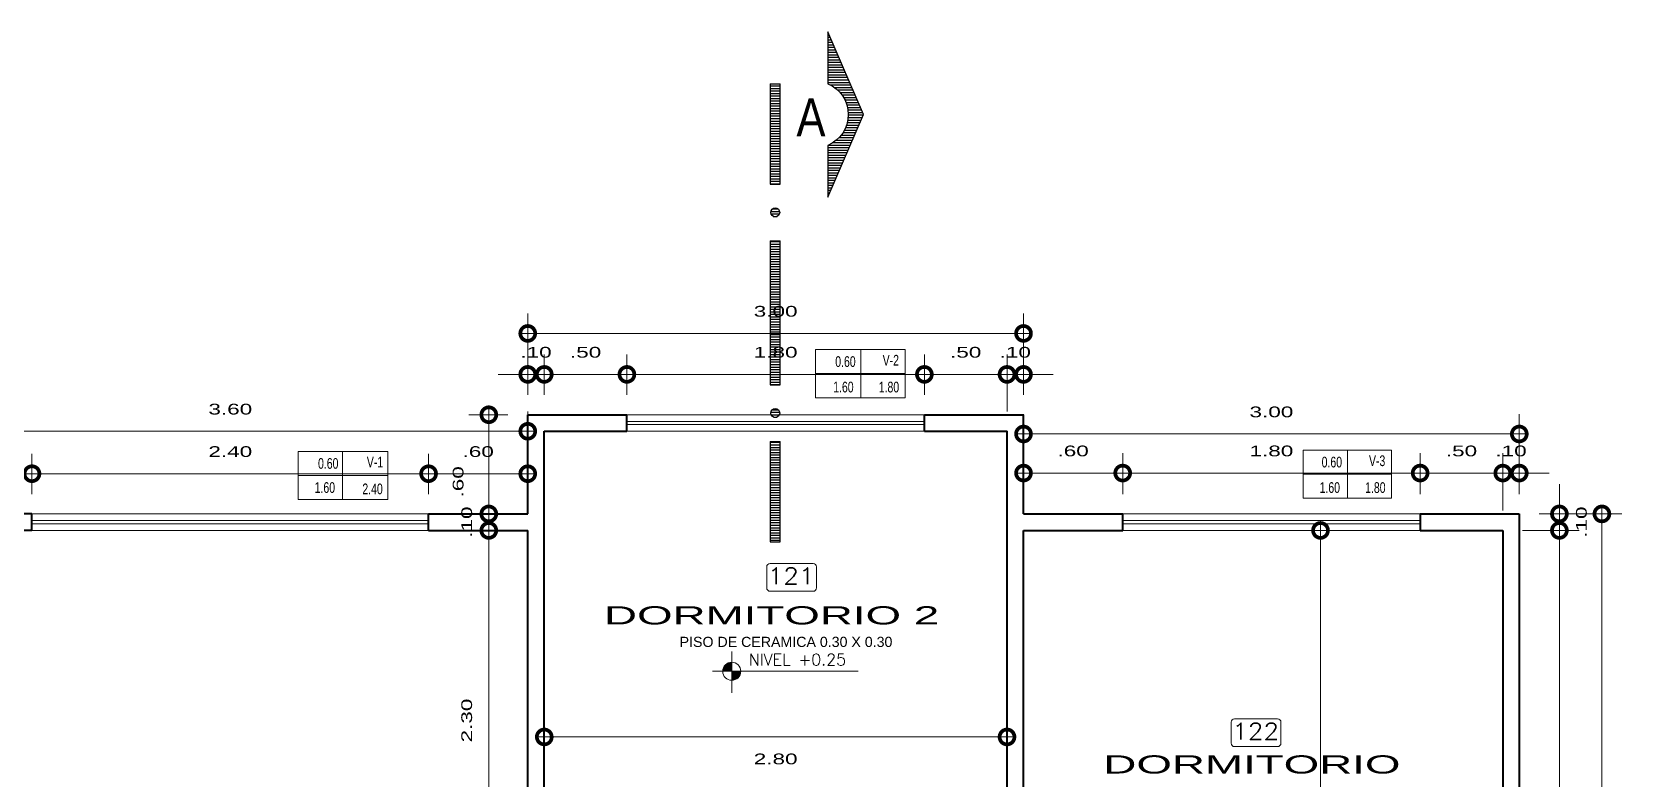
# Model space of a CAD drawing. Header units: inches. Extents: x 155.3 to 248.5, y 20.6 to 88.6.
# Drawn here: x 229.99 to 239.67, y 78.16 to 82.68 of the extents above; entities that cross this region are included whole.
import ezdxf
from ezdxf.enums import TextEntityAlignment as Align

# ---------------------------------------------------------------- set-up
doc = ezdxf.new("R2010")
doc.units = ezdxf.units.IN
doc.header["$MEASUREMENT"] = 0
doc.linetypes.add('CONTINUA', pattern=[0])
for name, color, linetype in [('COTAS', 252, 'Continuous'), ('MURO', 7, 'Continuous'), ('MURO BAJO', 144, 'Continuous'), ('TEXTOS PLANTA', 7, 'Continuous'), ('VENTANAS', 40, 'Continuous')]:
    doc.layers.add(name, color=color, linetype=linetype)
doc.styles.add('ARIAL', font='ARIALN.TTF')
doc.styles.add('Celso', font='swissel.ttf', dxfattribs={"width": 1.5})
doc.styles.add('ROMANS', font='romans', dxfattribs={"width": 1.1, "height": 1})
doc.styles.get("Standard").update_dxf_attribs({"font": 'arial.ttf'})
doc.dimstyles.new('PLANTA 1-50', dxfattribs={"dimtxt": 0.065, "dimasz": 0.18, "dimexe": 0.12, "dimexo": 0.12, "dimgap": 0.1, "dimtad": 2, "dimzin": 4, "dimdsep": 46, "dimtxsty": 'Celso', "dimblk": 'DOTSMALL', "dimcen": 0.065, "dimdle": 0.05, "dimclrd": 14, "dimclre": 251, "dimclrt": 256, "dimaunit": 1, "dimadec": 4, "dimazin": 1, "dimtfac": 1, "dimtix": 1, "dimtmove": 0, "dimatfit": 3, "dimldrblk": 'DOTSMALL', "dimfxl": 1, "dimlwd": 9, "dimlwe": 9, "dimarcsym": 0})

# ---------------------------------------------------------------- blocks, each defined once
blk = doc.blocks.new('_DotSmall')
at = {"color": 0, "linetype": 'ByBlock', "lineweight": 0, "const_width": 0.5}
blk.add_lwpolyline([(-0.0625, 0, 1), (0.0625, 0, 1)], format="xyb", close=True, dxfattribs=at)
blk = doc.blocks.new('*D625')
at = {"layer": 'COTAS', "color": 251, "linetype": 'CONTINUA', "lineweight": 9, "transparency": 16777216}
blk.add_line((229.4927, 79.8889), (229.4927, 80.1321), dxfattribs=at)
at = {"layer": 'COTAS', "color": 251, "linetype": 'Continuous', "lineweight": 9, "transparency": 16777216}
blk.add_line((229.9927, 79.8889), (229.9927, 80.1321), dxfattribs=at)
at = {"layer": 'COTAS', "color": 14, "linetype": 'CONTINUA', "lineweight": 9, "transparency": 16777216}
blk.add_line((229.4427, 80.0121), (230.0427, 80.0121), dxfattribs=at)
at = {"layer": 'Defpoints', "color": 0, "lineweight": 0, "transparency": 16777216}
for p in [(229.9927, 80.0121), (229.4927, 79.7689), (229.9927, 79.7689)]:
    blk.add_point(p, dxfattribs=at)
at = {"layer": 'COTAS', "color": 14, "lineweight": 9, "transparency": 16777216, "xscale": 0.18, "yscale": 0.18, "zscale": 0.18, "rotation": 180}
blk.add_blockref('_DotSmall', (229.4927, 80.0121), dxfattribs=at)
at = {"layer": 'COTAS', "color": 14, "lineweight": 9, "transparency": 16777216, "xscale": 0.18, "yscale": 0.18, "zscale": 0.18}
blk.add_blockref('_DotSmall', (229.9927, 80.0121), dxfattribs=at)
at = {"layer": 'COTAS', "lineweight": 0, "transparency": 16777216, "insert": (229.7427, 80.1455), "char_height": 0.065, "attachment_point": 5, "style": 'Celso'}
blk.add_mtext('.50', dxfattribs=at)
blk = doc.blocks.new('*D626')
at = {"layer": 'COTAS', "color": 251, "linetype": 'CONTINUA', "lineweight": 9, "transparency": 16777216}
blk.add_line((229.9927, 79.8889), (229.9927, 80.1321), dxfattribs=at)
at = {"layer": 'COTAS', "color": 251, "linetype": 'Continuous', "lineweight": 9, "transparency": 16777216}
blk.add_line((232.3927, 79.8889), (232.3927, 80.1321), dxfattribs=at)
at = {"layer": 'COTAS', "color": 14, "linetype": 'CONTINUA', "lineweight": 9, "transparency": 16777216}
blk.add_line((229.9427, 80.0121), (232.4427, 80.0121), dxfattribs=at)
at = {"layer": 'Defpoints', "color": 0, "lineweight": 0, "transparency": 16777216}
for p in [(232.3927, 80.0121), (229.9927, 79.7689), (232.3927, 79.7689)]:
    blk.add_point(p, dxfattribs=at)
at = {"layer": 'COTAS', "color": 14, "lineweight": 9, "transparency": 16777216, "xscale": 0.18, "yscale": 0.18, "zscale": 0.18, "rotation": 180}
blk.add_blockref('_DotSmall', (229.9927, 80.0121), dxfattribs=at)
at = {"layer": 'COTAS', "color": 14, "lineweight": 9, "transparency": 16777216, "xscale": 0.18, "yscale": 0.18, "zscale": 0.18}
blk.add_blockref('_DotSmall', (232.3927, 80.0121), dxfattribs=at)
at = {"layer": 'COTAS', "lineweight": 0, "transparency": 16777216, "insert": (231.1927, 80.1455), "char_height": 0.065, "attachment_point": 5, "style": 'Celso'}
blk.add_mtext('2.40', dxfattribs=at)
blk = doc.blocks.new('*D627')
at = {"layer": 'COTAS', "color": 251, "linetype": 'CONTINUA', "lineweight": 9, "transparency": 16777216}
blk.add_line((232.3927, 79.8889), (232.3927, 80.1321), dxfattribs=at)
at = {"layer": 'COTAS', "color": 251, "linetype": 'Continuous', "lineweight": 9, "transparency": 16777216}
blk.add_line((232.9927, 79.8889), (232.9927, 80.1321), dxfattribs=at)
at = {"layer": 'COTAS', "color": 14, "linetype": 'CONTINUA', "lineweight": 9, "transparency": 16777216}
blk.add_line((232.3427, 80.0121), (233.0427, 80.0121), dxfattribs=at)
at = {"layer": 'Defpoints', "color": 0, "lineweight": 0, "transparency": 16777216}
for p in [(232.9927, 80.0121), (232.3927, 79.7689), (232.9927, 79.7689)]:
    blk.add_point(p, dxfattribs=at)
at = {"layer": 'COTAS', "color": 14, "lineweight": 9, "transparency": 16777216, "xscale": 0.18, "yscale": 0.18, "zscale": 0.18, "rotation": 180}
blk.add_blockref('_DotSmall', (232.3927, 80.0121), dxfattribs=at)
at = {"layer": 'COTAS', "color": 14, "lineweight": 9, "transparency": 16777216, "xscale": 0.18, "yscale": 0.18, "zscale": 0.18}
blk.add_blockref('_DotSmall', (232.9927, 80.0121), dxfattribs=at)
at = {"layer": 'COTAS', "lineweight": 0, "transparency": 16777216, "insert": (232.6927, 80.1455), "char_height": 0.065, "attachment_point": 5, "style": 'Celso'}
blk.add_mtext('.60', dxfattribs=at)
blk = doc.blocks.new('*D628')
at = {"layer": 'COTAS', "color": 251, "linetype": 'CONTINUA', "lineweight": 9, "transparency": 16777216}
blk.add_line((232.9927, 80.4889), (232.9927, 80.733), dxfattribs=at)
at = {"layer": 'COTAS', "color": 251, "linetype": 'Continuous', "lineweight": 9, "transparency": 16777216}
blk.add_line((233.0927, 80.4889), (233.0927, 80.733), dxfattribs=at)
at = {"layer": 'COTAS', "color": 14, "linetype": 'CONTINUA', "lineweight": 9, "transparency": 16777216}
for p, q in [((232.9927, 80.613), (232.8127, 80.613)), ((232.9927, 80.613), (233.0927, 80.613)), ((233.0927, 80.613), (233.2727, 80.613))]:
    blk.add_line(p, q, dxfattribs=at)
at = {"layer": 'Defpoints', "color": 0, "lineweight": 0, "transparency": 16777216}
for p in [(233.0927, 80.613), (232.9927, 80.3689), (233.0927, 80.3689)]:
    blk.add_point(p, dxfattribs=at)
at = {"layer": 'COTAS', "color": 14, "lineweight": 9, "transparency": 16777216, "xscale": 0.18, "yscale": 0.18, "zscale": 0.18}
blk.add_blockref('_DotSmall', (232.9927, 80.613), dxfattribs=at)
at = {"layer": 'COTAS', "color": 14, "lineweight": 9, "transparency": 16777216, "xscale": 0.18, "yscale": 0.18, "zscale": 0.18, "rotation": 180}
blk.add_blockref('_DotSmall', (233.0927, 80.613), dxfattribs=at)
at = {"layer": 'COTAS', "lineweight": 0, "transparency": 16777216, "insert": (233.0427, 80.7464), "char_height": 0.065, "attachment_point": 5, "style": 'Celso'}
blk.add_mtext('.10', dxfattribs=at)
blk = doc.blocks.new('*D629')
at = {"layer": 'COTAS', "color": 251, "linetype": 'CONTINUA', "lineweight": 9, "transparency": 16777216}
blk.add_line((233.0927, 80.4889), (233.0927, 80.733), dxfattribs=at)
at = {"layer": 'COTAS', "color": 251, "linetype": 'Continuous', "lineweight": 9, "transparency": 16777216}
blk.add_line((233.5927, 80.4889), (233.5927, 80.733), dxfattribs=at)
at = {"layer": 'COTAS', "color": 14, "linetype": 'CONTINUA', "lineweight": 9, "transparency": 16777216}
blk.add_line((233.0427, 80.613), (233.6427, 80.613), dxfattribs=at)
at = {"layer": 'Defpoints', "color": 0, "lineweight": 0, "transparency": 16777216}
for p in [(233.5927, 80.613), (233.0927, 80.3689), (233.5927, 80.3689)]:
    blk.add_point(p, dxfattribs=at)
at = {"layer": 'COTAS', "color": 14, "lineweight": 9, "transparency": 16777216, "xscale": 0.18, "yscale": 0.18, "zscale": 0.18, "rotation": 180}
blk.add_blockref('_DotSmall', (233.0927, 80.613), dxfattribs=at)
at = {"layer": 'COTAS', "color": 14, "lineweight": 9, "transparency": 16777216, "xscale": 0.18, "yscale": 0.18, "zscale": 0.18}
blk.add_blockref('_DotSmall', (233.5927, 80.613), dxfattribs=at)
at = {"layer": 'COTAS', "lineweight": 0, "transparency": 16777216, "insert": (233.3427, 80.7464), "char_height": 0.065, "attachment_point": 5, "style": 'Celso'}
blk.add_mtext('.50', dxfattribs=at)
blk = doc.blocks.new('*D630')
at = {"layer": 'COTAS', "color": 251, "linetype": 'CONTINUA', "lineweight": 9, "transparency": 16777216}
blk.add_line((233.5927, 80.4889), (233.5927, 80.733), dxfattribs=at)
at = {"layer": 'COTAS', "color": 251, "linetype": 'Continuous', "lineweight": 9, "transparency": 16777216}
blk.add_line((235.3927, 80.4889), (235.3927, 80.733), dxfattribs=at)
at = {"layer": 'COTAS', "color": 14, "linetype": 'CONTINUA', "lineweight": 9, "transparency": 16777216}
blk.add_line((233.5427, 80.613), (235.4427, 80.613), dxfattribs=at)
at = {"layer": 'Defpoints', "color": 0, "lineweight": 0, "transparency": 16777216}
for p in [(235.3927, 80.613), (233.5927, 80.3689), (235.3927, 80.3689)]:
    blk.add_point(p, dxfattribs=at)
at = {"layer": 'COTAS', "color": 14, "lineweight": 9, "transparency": 16777216, "xscale": 0.18, "yscale": 0.18, "zscale": 0.18, "rotation": 180}
blk.add_blockref('_DotSmall', (233.5927, 80.613), dxfattribs=at)
at = {"layer": 'COTAS', "color": 14, "lineweight": 9, "transparency": 16777216, "xscale": 0.18, "yscale": 0.18, "zscale": 0.18}
blk.add_blockref('_DotSmall', (235.3927, 80.613), dxfattribs=at)
at = {"layer": 'COTAS', "lineweight": 0, "transparency": 16777216, "insert": (234.4927, 80.7464), "char_height": 0.065, "attachment_point": 5, "style": 'Celso'}
blk.add_mtext('1.80', dxfattribs=at)
blk = doc.blocks.new('*D631')
at = {"layer": 'COTAS', "color": 251, "linetype": 'CONTINUA', "lineweight": 9, "transparency": 16777216}
blk.add_line((235.3927, 80.4889), (235.3927, 80.733), dxfattribs=at)
at = {"layer": 'COTAS', "color": 251, "linetype": 'Continuous', "lineweight": 9, "transparency": 16777216}
blk.add_line((235.8927, 80.3889), (235.8927, 80.733), dxfattribs=at)
at = {"layer": 'COTAS', "color": 14, "linetype": 'CONTINUA', "lineweight": 9, "transparency": 16777216}
blk.add_line((235.3427, 80.613), (235.9427, 80.613), dxfattribs=at)
at = {"layer": 'Defpoints', "color": 0, "lineweight": 0, "transparency": 16777216}
for p in [(235.8927, 80.613), (235.3927, 80.3689), (235.8927, 80.2689)]:
    blk.add_point(p, dxfattribs=at)
at = {"layer": 'COTAS', "color": 14, "lineweight": 9, "transparency": 16777216, "xscale": 0.18, "yscale": 0.18, "zscale": 0.18, "rotation": 180}
blk.add_blockref('_DotSmall', (235.3927, 80.613), dxfattribs=at)
at = {"layer": 'COTAS', "color": 14, "lineweight": 9, "transparency": 16777216, "xscale": 0.18, "yscale": 0.18, "zscale": 0.18}
blk.add_blockref('_DotSmall', (235.8927, 80.613), dxfattribs=at)
at = {"layer": 'COTAS', "lineweight": 0, "transparency": 16777216, "insert": (235.6427, 80.7464), "char_height": 0.065, "attachment_point": 5, "style": 'Celso'}
blk.add_mtext('.50', dxfattribs=at)
blk = doc.blocks.new('*D632')
at = {"layer": 'COTAS', "color": 251, "linetype": 'CONTINUA', "lineweight": 9, "transparency": 16777216}
blk.add_line((235.8927, 80.3889), (235.8927, 80.733), dxfattribs=at)
at = {"layer": 'COTAS', "color": 251, "linetype": 'Continuous', "lineweight": 9, "transparency": 16777216}
blk.add_line((235.9927, 80.4889), (235.9927, 80.733), dxfattribs=at)
at = {"layer": 'COTAS', "color": 14, "linetype": 'CONTINUA', "lineweight": 9, "transparency": 16777216}
for p, q in [((235.8927, 80.613), (235.7127, 80.613)), ((235.8927, 80.613), (235.9927, 80.613)), ((235.9927, 80.613), (236.1727, 80.613))]:
    blk.add_line(p, q, dxfattribs=at)
at = {"layer": 'Defpoints', "color": 0, "lineweight": 0, "transparency": 16777216}
for p in [(235.9927, 80.613), (235.9927, 80.3689), (235.8927, 80.2689)]:
    blk.add_point(p, dxfattribs=at)
at = {"layer": 'COTAS', "color": 14, "lineweight": 9, "transparency": 16777216, "xscale": 0.18, "yscale": 0.18, "zscale": 0.18}
blk.add_blockref('_DotSmall', (235.8927, 80.613), dxfattribs=at)
at = {"layer": 'COTAS', "color": 14, "lineweight": 9, "transparency": 16777216, "xscale": 0.18, "yscale": 0.18, "zscale": 0.18, "rotation": 180}
blk.add_blockref('_DotSmall', (235.9927, 80.613), dxfattribs=at)
at = {"layer": 'COTAS', "lineweight": 0, "transparency": 16777216, "insert": (235.9427, 80.7464), "char_height": 0.065, "attachment_point": 5, "style": 'Celso'}
blk.add_mtext('.10', dxfattribs=at)
blk = doc.blocks.new('*D633')
at = {"layer": 'COTAS', "color": 251, "linetype": 'CONTINUA', "lineweight": 9, "transparency": 16777216}
blk.add_line((235.9927, 79.8889), (235.9927, 80.136), dxfattribs=at)
at = {"layer": 'COTAS', "color": 251, "linetype": 'Continuous', "lineweight": 9, "transparency": 16777216}
blk.add_line((236.5927, 79.8889), (236.5927, 80.136), dxfattribs=at)
at = {"layer": 'COTAS', "color": 14, "linetype": 'CONTINUA', "lineweight": 9, "transparency": 16777216}
blk.add_line((235.9427, 80.016), (236.6427, 80.016), dxfattribs=at)
at = {"layer": 'Defpoints', "color": 0, "lineweight": 0, "transparency": 16777216}
for p in [(236.5927, 80.016), (235.9927, 79.7689), (236.5927, 79.7689)]:
    blk.add_point(p, dxfattribs=at)
at = {"layer": 'COTAS', "color": 14, "lineweight": 9, "transparency": 16777216, "xscale": 0.18, "yscale": 0.18, "zscale": 0.18, "rotation": 180}
blk.add_blockref('_DotSmall', (235.9927, 80.016), dxfattribs=at)
at = {"layer": 'COTAS', "color": 14, "lineweight": 9, "transparency": 16777216, "xscale": 0.18, "yscale": 0.18, "zscale": 0.18}
blk.add_blockref('_DotSmall', (236.5927, 80.016), dxfattribs=at)
at = {"layer": 'COTAS', "lineweight": 0, "transparency": 16777216, "insert": (236.2927, 80.1494), "char_height": 0.065, "attachment_point": 5, "style": 'Celso'}
blk.add_mtext('.60', dxfattribs=at)
blk = doc.blocks.new('*D634')
at = {"layer": 'COTAS', "color": 251, "linetype": 'CONTINUA', "lineweight": 9, "transparency": 16777216}
blk.add_line((236.5927, 79.8889), (236.5927, 80.136), dxfattribs=at)
at = {"layer": 'COTAS', "color": 251, "linetype": 'Continuous', "lineweight": 9, "transparency": 16777216}
blk.add_line((238.3927, 79.8889), (238.3927, 80.136), dxfattribs=at)
at = {"layer": 'COTAS', "color": 14, "linetype": 'CONTINUA', "lineweight": 9, "transparency": 16777216}
blk.add_line((236.5427, 80.016), (238.4427, 80.016), dxfattribs=at)
at = {"layer": 'Defpoints', "color": 0, "lineweight": 0, "transparency": 16777216}
for p in [(238.3927, 80.016), (236.5927, 79.7689), (238.3927, 79.7689)]:
    blk.add_point(p, dxfattribs=at)
at = {"layer": 'COTAS', "color": 14, "lineweight": 9, "transparency": 16777216, "xscale": 0.18, "yscale": 0.18, "zscale": 0.18, "rotation": 180}
blk.add_blockref('_DotSmall', (236.5927, 80.016), dxfattribs=at)
at = {"layer": 'COTAS', "color": 14, "lineweight": 9, "transparency": 16777216, "xscale": 0.18, "yscale": 0.18, "zscale": 0.18}
blk.add_blockref('_DotSmall', (238.3927, 80.016), dxfattribs=at)
at = {"layer": 'COTAS', "lineweight": 0, "transparency": 16777216, "insert": (237.4927, 80.1494), "char_height": 0.065, "attachment_point": 5, "style": 'Celso'}
blk.add_mtext('1.80', dxfattribs=at)
blk = doc.blocks.new('*D635')
at = {"layer": 'COTAS', "color": 251, "linetype": 'CONTINUA', "lineweight": 9, "transparency": 16777216}
blk.add_line((238.3927, 79.8889), (238.3927, 80.136), dxfattribs=at)
at = {"layer": 'COTAS', "color": 251, "linetype": 'Continuous', "lineweight": 9, "transparency": 16777216}
blk.add_line((238.8927, 79.7889), (238.8927, 80.136), dxfattribs=at)
at = {"layer": 'COTAS', "color": 14, "linetype": 'CONTINUA', "lineweight": 9, "transparency": 16777216}
blk.add_line((238.3427, 80.016), (238.9427, 80.016), dxfattribs=at)
at = {"layer": 'Defpoints', "color": 0, "lineweight": 0, "transparency": 16777216}
for p in [(238.8927, 80.016), (238.3927, 79.7689), (238.8927, 79.6689)]:
    blk.add_point(p, dxfattribs=at)
at = {"layer": 'COTAS', "color": 14, "lineweight": 9, "transparency": 16777216, "xscale": 0.18, "yscale": 0.18, "zscale": 0.18, "rotation": 180}
blk.add_blockref('_DotSmall', (238.3927, 80.016), dxfattribs=at)
at = {"layer": 'COTAS', "color": 14, "lineweight": 9, "transparency": 16777216, "xscale": 0.18, "yscale": 0.18, "zscale": 0.18}
blk.add_blockref('_DotSmall', (238.8927, 80.016), dxfattribs=at)
at = {"layer": 'COTAS', "lineweight": 0, "transparency": 16777216, "insert": (238.6427, 80.1494), "char_height": 0.065, "attachment_point": 5, "style": 'Celso'}
blk.add_mtext('.50', dxfattribs=at)
blk = doc.blocks.new('*D636')
at = {"layer": 'COTAS', "color": 251, "linetype": 'CONTINUA', "lineweight": 9, "transparency": 16777216}
blk.add_line((238.8927, 79.7889), (238.8927, 80.136), dxfattribs=at)
at = {"layer": 'COTAS', "color": 251, "linetype": 'Continuous', "lineweight": 9, "transparency": 16777216}
blk.add_line((238.9927, 79.8889), (238.9927, 80.136), dxfattribs=at)
at = {"layer": 'COTAS', "color": 14, "linetype": 'CONTINUA', "lineweight": 9, "transparency": 16777216}
for p, q in [((238.8927, 80.016), (238.7127, 80.016)), ((238.8927, 80.016), (238.9927, 80.016)), ((238.9927, 80.016), (239.1727, 80.016))]:
    blk.add_line(p, q, dxfattribs=at)
at = {"layer": 'Defpoints', "color": 0, "lineweight": 0, "transparency": 16777216}
for p in [(238.9927, 80.016), (238.9927, 79.7689), (238.8927, 79.6689)]:
    blk.add_point(p, dxfattribs=at)
at = {"layer": 'COTAS', "color": 14, "lineweight": 9, "transparency": 16777216, "xscale": 0.18, "yscale": 0.18, "zscale": 0.18}
blk.add_blockref('_DotSmall', (238.8927, 80.016), dxfattribs=at)
at = {"layer": 'COTAS', "color": 14, "lineweight": 9, "transparency": 16777216, "xscale": 0.18, "yscale": 0.18, "zscale": 0.18, "rotation": 180}
blk.add_blockref('_DotSmall', (238.9927, 80.016), dxfattribs=at)
at = {"layer": 'COTAS', "lineweight": 0, "transparency": 16777216, "insert": (238.9427, 80.1494), "char_height": 0.065, "attachment_point": 5, "style": 'Celso'}
blk.add_mtext('.10', dxfattribs=at)
blk = doc.blocks.new('*D379')
at = {"layer": 'COTAS', "color": 251, "linetype": 'Continuous', "lineweight": 9, "transparency": 16777216}
blk.add_line((235.9927, 79.8889), (235.9927, 80.3724), dxfattribs=at)
at = {"layer": 'COTAS', "color": 251, "linetype": 'CONTINUA', "lineweight": 9, "transparency": 16777216}
blk.add_line((238.9927, 79.8889), (238.9927, 80.3724), dxfattribs=at)
at = {"layer": 'COTAS', "color": 14, "linetype": 'CONTINUA', "lineweight": 9, "transparency": 16777216}
blk.add_line((239.0427, 80.2524), (235.9427, 80.2524), dxfattribs=at)
at = {"layer": 'Defpoints', "color": 0, "lineweight": 0, "transparency": 16777216}
for p in [(235.9927, 80.2524), (235.9927, 79.7689), (238.9927, 79.7689)]:
    blk.add_point(p, dxfattribs=at)
at = {"layer": 'COTAS', "color": 14, "lineweight": 9, "transparency": 16777216, "xscale": 0.18, "yscale": 0.18, "zscale": 0.18, "rotation": 180}
blk.add_blockref('_DotSmall', (235.9927, 80.2524), dxfattribs=at)
at = {"layer": 'COTAS', "color": 14, "lineweight": 9, "transparency": 16777216, "xscale": 0.18, "yscale": 0.18, "zscale": 0.18}
blk.add_blockref('_DotSmall', (238.9927, 80.2524), dxfattribs=at)
at = {"layer": 'COTAS', "lineweight": 0, "transparency": 16777216, "insert": (237.4927, 80.3857), "char_height": 0.065, "attachment_point": 5, "style": 'Celso'}
blk.add_mtext('3.00', dxfattribs=at)
blk = doc.blocks.new('*D380')
at = {"layer": 'COTAS', "color": 251, "linetype": 'Continuous', "lineweight": 9, "transparency": 16777216}
blk.add_line((232.9927, 80.4889), (232.9927, 80.9809), dxfattribs=at)
at = {"layer": 'COTAS', "color": 251, "linetype": 'CONTINUA', "lineweight": 9, "transparency": 16777216}
blk.add_line((235.9927, 80.4889), (235.9927, 80.9809), dxfattribs=at)
at = {"layer": 'COTAS', "color": 14, "linetype": 'CONTINUA', "lineweight": 9, "transparency": 16777216}
blk.add_line((236.0427, 80.8609), (232.9427, 80.8609), dxfattribs=at)
at = {"layer": 'Defpoints', "color": 0, "lineweight": 0, "transparency": 16777216}
for p in [(232.9927, 80.8609), (232.9927, 80.3689), (235.9927, 80.3689)]:
    blk.add_point(p, dxfattribs=at)
at = {"layer": 'COTAS', "color": 14, "lineweight": 9, "transparency": 16777216, "xscale": 0.18, "yscale": 0.18, "zscale": 0.18, "rotation": 180}
blk.add_blockref('_DotSmall', (232.9927, 80.8609), dxfattribs=at)
at = {"layer": 'COTAS', "color": 14, "lineweight": 9, "transparency": 16777216, "xscale": 0.18, "yscale": 0.18, "zscale": 0.18}
blk.add_blockref('_DotSmall', (235.9927, 80.8609), dxfattribs=at)
at = {"layer": 'COTAS', "lineweight": 0, "transparency": 16777216, "insert": (234.4927, 80.9943), "char_height": 0.065, "attachment_point": 5, "style": 'Celso'}
blk.add_mtext('3.00', dxfattribs=at)
blk = doc.blocks.new('*D637')
at = {"layer": 'COTAS', "color": 251, "linetype": 'Continuous', "lineweight": 9, "transparency": 16777216}
blk.add_line((229.3927, 79.8889), (229.3927, 80.3889), dxfattribs=at)
at = {"layer": 'COTAS', "color": 251, "linetype": 'CONTINUA', "lineweight": 9, "transparency": 16777216}
blk.add_line((232.9927, 79.8889), (232.9927, 80.3889), dxfattribs=at)
at = {"layer": 'COTAS', "color": 14, "linetype": 'CONTINUA', "lineweight": 9, "transparency": 16777216}
blk.add_line((233.0427, 80.2689), (229.3427, 80.2689), dxfattribs=at)
at = {"layer": 'Defpoints', "color": 0, "lineweight": 0, "transparency": 16777216}
for p in [(229.3927, 80.2689), (229.3927, 79.7689), (232.9927, 79.7689)]:
    blk.add_point(p, dxfattribs=at)
at = {"layer": 'COTAS', "color": 14, "lineweight": 9, "transparency": 16777216, "xscale": 0.18, "yscale": 0.18, "zscale": 0.18, "rotation": 180}
blk.add_blockref('_DotSmall', (229.3927, 80.2689), dxfattribs=at)
at = {"layer": 'COTAS', "color": 14, "lineweight": 9, "transparency": 16777216, "xscale": 0.18, "yscale": 0.18, "zscale": 0.18}
blk.add_blockref('_DotSmall', (232.9927, 80.2689), dxfattribs=at)
at = {"layer": 'COTAS', "lineweight": 0, "transparency": 16777216, "insert": (231.1927, 80.4023), "char_height": 0.065, "attachment_point": 5, "style": 'Celso'}
blk.add_mtext('3.60', dxfattribs=at)
blk = doc.blocks.new('*D436')
at = {"layer": 'COTAS', "color": 251, "linetype": 'Continuous', "lineweight": 9, "transparency": 16777216}
blk.add_line((232.8727, 79.6689), (232.637, 79.6689), dxfattribs=at)
at = {"layer": 'COTAS', "color": 14, "linetype": 'CONTINUA', "lineweight": 9, "transparency": 16777216}
blk.add_line((232.757, 77.3189), (232.757, 79.7189), dxfattribs=at)
at = {"layer": 'COTAS', "color": 251, "linetype": 'CONTINUA', "lineweight": 9, "transparency": 16777216}
blk.add_line((232.9727, 77.3689), (232.637, 77.3689), dxfattribs=at)
at = {"layer": 'Defpoints', "color": 0, "lineweight": 0, "transparency": 16777216}
for p in [(232.757, 79.6689), (232.9927, 79.6689), (233.0927, 77.3689)]:
    blk.add_point(p, dxfattribs=at)
at = {"layer": 'COTAS', "color": 14, "lineweight": 9, "transparency": 16777216, "xscale": 0.18, "yscale": 0.18, "zscale": 0.18}
for p, rotation in [((232.757, 79.6689), 90), ((232.757, 77.3689), 270)]:
    blk.add_blockref('_DotSmall', p, dxfattribs=dict(at, rotation=rotation))
at = {"layer": 'COTAS', "lineweight": 0, "transparency": 16777216, "insert": (232.6236, 78.5189), "char_height": 0.065, "attachment_point": 5, "rotation": 90, "style": 'Celso'}
blk.add_mtext('2.30', dxfattribs=at)
blk = doc.blocks.new('*D437')
at = {"layer": 'COTAS', "color": 14, "linetype": 'CONTINUA', "lineweight": 9, "transparency": 16777216}
for p, q in [((232.757, 79.7689), (232.757, 79.9489)), ((232.757, 79.6689), (232.757, 79.7689)), ((232.757, 79.6689), (232.757, 79.4889))]:
    blk.add_line(p, q, dxfattribs=at)
at = {"layer": 'COTAS', "color": 251, "linetype": 'Continuous', "lineweight": 9, "transparency": 16777216}
blk.add_line((232.8727, 79.7689), (232.637, 79.7689), dxfattribs=at)
at = {"layer": 'COTAS', "color": 251, "linetype": 'CONTINUA', "lineweight": 9, "transparency": 16777216}
blk.add_line((232.8727, 79.6689), (232.637, 79.6689), dxfattribs=at)
at = {"layer": 'Defpoints', "color": 0, "lineweight": 0, "transparency": 16777216}
for p in [(232.757, 79.7689), (232.9927, 79.7689), (232.9927, 79.6689)]:
    blk.add_point(p, dxfattribs=at)
at = {"layer": 'COTAS', "color": 14, "lineweight": 9, "transparency": 16777216, "xscale": 0.18, "yscale": 0.18, "zscale": 0.18}
for p, rotation in [((232.757, 79.7689), 270), ((232.757, 79.6689), 90)]:
    blk.add_blockref('_DotSmall', p, dxfattribs=dict(at, rotation=rotation))
at = {"layer": 'COTAS', "lineweight": 0, "transparency": 16777216, "insert": (232.6236, 79.7189), "char_height": 0.065, "attachment_point": 5, "rotation": 90, "style": 'Celso'}
blk.add_mtext('.10', dxfattribs=at)
blk = doc.blocks.new('*D354')
at = {"layer": 'COTAS', "color": 14, "linetype": 'CONTINUA', "lineweight": 9, "transparency": 16777216}
blk.add_line((232.757, 79.7189), (232.757, 80.4189), dxfattribs=at)
at = {"layer": 'COTAS', "color": 251, "linetype": 'Continuous', "lineweight": 9, "transparency": 16777216}
blk.add_line((232.8727, 80.3689), (232.637, 80.3689), dxfattribs=at)
at = {"layer": 'COTAS', "color": 251, "linetype": 'CONTINUA', "lineweight": 9, "transparency": 16777216}
blk.add_line((232.8727, 79.7689), (232.637, 79.7689), dxfattribs=at)
at = {"layer": 'Defpoints', "color": 0, "lineweight": 0, "transparency": 16777216}
for p in [(232.757, 80.3689), (232.9927, 80.3689), (232.9927, 79.7689)]:
    blk.add_point(p, dxfattribs=at)
at = {"layer": 'COTAS', "color": 14, "lineweight": 9, "transparency": 16777216, "xscale": 0.18, "yscale": 0.18, "zscale": 0.18}
for p, rotation in [((232.757, 80.3689), 90), ((232.757, 79.7689), 270)]:
    blk.add_blockref('_DotSmall', p, dxfattribs=dict(at, rotation=rotation))
at = {"layer": 'COTAS', "lineweight": 0, "transparency": 16777216, "insert": (232.5716, 79.9627), "char_height": 0.065, "attachment_point": 5, "rotation": 90, "style": 'Celso'}
blk.add_mtext('.60', dxfattribs=at)
blk = doc.blocks.new('*D441')
at = {"layer": 'COTAS', "color": 251, "linetype": 'CONTINUA', "lineweight": 9, "transparency": 16777216}
blk.add_line((233.0927, 78.6989), (233.0927, 78.2994), dxfattribs=at)
at = {"layer": 'COTAS', "color": 251, "linetype": 'Continuous', "lineweight": 9, "transparency": 16777216}
blk.add_line((235.8927, 78.6989), (235.8927, 78.2994), dxfattribs=at)
at = {"layer": 'COTAS', "color": 14, "linetype": 'CONTINUA', "lineweight": 9, "transparency": 16777216}
blk.add_line((233.0427, 78.4194), (235.9427, 78.4194), dxfattribs=at)
at = {"layer": 'Defpoints', "color": 0, "lineweight": 0, "transparency": 16777216}
for p in [(233.0927, 78.8189), (235.8927, 78.8189), (235.8927, 78.4194)]:
    blk.add_point(p, dxfattribs=at)
at = {"layer": 'COTAS', "color": 14, "lineweight": 9, "transparency": 16777216, "xscale": 0.18, "yscale": 0.18, "zscale": 0.18, "rotation": 180}
blk.add_blockref('_DotSmall', (233.0927, 78.4194), dxfattribs=at)
at = {"layer": 'COTAS', "color": 14, "lineweight": 9, "transparency": 16777216, "xscale": 0.18, "yscale": 0.18, "zscale": 0.18}
blk.add_blockref('_DotSmall', (235.8927, 78.4194), dxfattribs=at)
at = {"layer": 'COTAS', "lineweight": 0, "transparency": 16777216, "insert": (234.4927, 78.286), "char_height": 0.065, "attachment_point": 5, "style": 'Celso'}
blk.add_mtext('2.80', dxfattribs=at)
blk = doc.blocks.new('*D457')
at = {"layer": 'COTAS', "color": 251, "linetype": 'Continuous', "lineweight": 9, "transparency": 16777216}
blk.add_line((237.6127, 79.6689), (237.9098, 79.6689), dxfattribs=at)
at = {"layer": 'COTAS', "color": 14, "linetype": 'CONTINUA', "lineweight": 9, "transparency": 16777216}
blk.add_line((237.7898, 76.2189), (237.7898, 79.7189), dxfattribs=at)
at = {"layer": 'COTAS', "color": 251, "linetype": 'CONTINUA', "lineweight": 9, "transparency": 16777216}
blk.add_line((237.5649, 76.2689), (237.9098, 76.2689), dxfattribs=at)
at = {"layer": 'Defpoints', "color": 0, "lineweight": 0, "transparency": 16777216}
for p in [(237.4927, 79.6689), (237.7898, 79.6689), (237.4449, 76.2689)]:
    blk.add_point(p, dxfattribs=at)
at = {"layer": 'COTAS', "color": 14, "lineweight": 9, "transparency": 16777216, "xscale": 0.18, "yscale": 0.18, "zscale": 0.18}
for p, rotation in [((237.7898, 79.6689), 90), ((237.7898, 76.2689), 270)]:
    blk.add_blockref('_DotSmall', p, dxfattribs=dict(at, rotation=rotation))
at = {"layer": 'COTAS', "lineweight": 0, "transparency": 16777216, "insert": (237.9232, 77.9689), "char_height": 0.065, "attachment_point": 5, "rotation": 90, "style": 'Celso'}
blk.add_mtext('3.40', dxfattribs=at)
blk = doc.blocks.new('*D459')
at = {"layer": 'COTAS', "color": 251, "linetype": 'Continuous', "lineweight": 9, "transparency": 16777216}
blk.add_line((239.0127, 79.6689), (239.3553, 79.6689), dxfattribs=at)
at = {"layer": 'COTAS', "color": 14, "linetype": 'CONTINUA', "lineweight": 9, "transparency": 16777216}
blk.add_line((239.2353, 75.6189), (239.2353, 79.7189), dxfattribs=at)
at = {"layer": 'COTAS', "color": 251, "linetype": 'CONTINUA', "lineweight": 9, "transparency": 16777216}
blk.add_line((239.1127, 75.6689), (239.3553, 75.6689), dxfattribs=at)
at = {"layer": 'Defpoints', "color": 0, "lineweight": 0, "transparency": 16777216}
for p in [(238.8927, 79.6689), (239.2353, 79.6689), (238.9927, 75.6689)]:
    blk.add_point(p, dxfattribs=at)
at = {"layer": 'COTAS', "color": 14, "lineweight": 9, "transparency": 16777216, "xscale": 0.18, "yscale": 0.18, "zscale": 0.18}
for p, rotation in [((239.2353, 79.6689), 90), ((239.2353, 75.6689), 270)]:
    blk.add_blockref('_DotSmall', p, dxfattribs=dict(at, rotation=rotation))
at = {"layer": 'COTAS', "lineweight": 0, "transparency": 16777216, "insert": (239.3686, 77.6689), "char_height": 0.065, "attachment_point": 5, "rotation": 90, "style": 'Celso'}
blk.add_mtext('4.00', dxfattribs=at)
blk = doc.blocks.new('*D357')
at = {"layer": 'COTAS', "color": 14, "linetype": 'CONTINUA', "lineweight": 9, "transparency": 16777216}
for p, q in [((239.2353, 79.7689), (239.2353, 79.9489)), ((239.2353, 79.6689), (239.2353, 79.7689)), ((239.2353, 79.6689), (239.2353, 79.4889))]:
    blk.add_line(p, q, dxfattribs=at)
at = {"layer": 'COTAS', "color": 251, "linetype": 'Continuous', "lineweight": 9, "transparency": 16777216}
blk.add_line((239.1127, 79.7689), (239.3553, 79.7689), dxfattribs=at)
at = {"layer": 'COTAS', "color": 251, "linetype": 'CONTINUA', "lineweight": 9, "transparency": 16777216}
blk.add_line((239.0127, 79.6689), (239.3553, 79.6689), dxfattribs=at)
at = {"layer": 'Defpoints', "color": 0, "lineweight": 0, "transparency": 16777216}
for p in [(238.9927, 79.7689), (239.2353, 79.7689), (238.8927, 79.6689)]:
    blk.add_point(p, dxfattribs=at)
at = {"layer": 'COTAS', "color": 14, "lineweight": 9, "transparency": 16777216, "xscale": 0.18, "yscale": 0.18, "zscale": 0.18}
for p, rotation in [((239.2353, 79.7689), 270), ((239.2353, 79.6689), 90)]:
    blk.add_blockref('_DotSmall', p, dxfattribs=dict(at, rotation=rotation))
at = {"layer": 'COTAS', "lineweight": 0, "transparency": 16777216, "insert": (239.3686, 79.7189), "char_height": 0.065, "attachment_point": 5, "rotation": 90, "style": 'Celso'}
blk.add_mtext('.10', dxfattribs=at)
blk = doc.blocks.new('*D358')
at = {"layer": 'COTAS', "color": 251, "linetype": 'CONTINUA', "lineweight": 9, "transparency": 16777216}
blk.add_line((239.1127, 79.7689), (239.6126, 79.7689), dxfattribs=at)
at = {"layer": 'COTAS', "color": 14, "linetype": 'CONTINUA', "lineweight": 9, "transparency": 16777216}
blk.add_line((239.4926, 79.8189), (239.4926, 75.5189), dxfattribs=at)
at = {"layer": 'COTAS', "color": 251, "linetype": 'Continuous', "lineweight": 9, "transparency": 16777216}
blk.add_line((239.1127, 75.5689), (239.6126, 75.5689), dxfattribs=at)
at = {"layer": 'Defpoints', "color": 0, "lineweight": 0, "transparency": 16777216}
for p in [(238.9927, 79.7689), (238.9927, 75.5689), (239.4926, 75.5689)]:
    blk.add_point(p, dxfattribs=at)
at = {"layer": 'COTAS', "color": 14, "lineweight": 9, "transparency": 16777216, "xscale": 0.18, "yscale": 0.18, "zscale": 0.18}
for p, rotation in [((239.4926, 79.7689), 90), ((239.4926, 75.5689), 270)]:
    blk.add_blockref('_DotSmall', p, dxfattribs=dict(at, rotation=rotation))
at = {"layer": 'COTAS', "lineweight": 0, "transparency": 16777216, "insert": (239.626, 77.6689), "char_height": 0.065, "attachment_point": 5, "rotation": 90, "style": 'Celso'}
blk.add_mtext('4.20', dxfattribs=at)
blk = doc.blocks.new('LCOR-H-I-S')
h = blk.add_hatch()
h.set_pattern_fill('ANSI31', color=256, scale=0.1, angle=45, style=0)
h.set_pattern_definition([(90, (-118.602375, -44.807254), (-0.0125, 2e-18), [])])
h.paths.add_polyline_path([(-1.082, 0.2622, -0.66397), (-0.7747, 0.2622), (-0.5171, 0.2622), (-0.9284, 0.4401), (-1.3396, 0.2622)])
h = blk.add_hatch()
h.set_pattern_fill('ANSI31', color=256, scale=0.1, angle=45, style=0)
h.set_pattern_definition([(90, (115.127626, -39.368808), (0.0125, 2e-18), [])])
h.paths.add_polyline_path([(0.6992, 0.025), (0.6992, -0.025), (1.1992, -0.025), (1.1992, 0.025)])
h.paths.add_polyline_path([(0.5357, 0.0002, 1), (0.5799, 0.0002, 1)])
h.paths.add_polyline_path([(-0.3, 0.025), (-0.3, -0.025), (0.4172, -0.025), (0.4172, 0.025)])
h.paths.add_polyline_path([(-0.4633, 0.0002, 1), (-0.4191, 0.0002, 1)])
h.paths.add_polyline_path([(-1.082, 0.025), (-1.082, -0.025), (-0.582, -0.025), (-0.582, 0.025)])
at = {"color": 2}
for p, q in [((-1.082, -0.025), (-1.082, 0.025)), ((-0.582, 0.025), (-1.082, 0.025)), ((-0.582, -0.025), (-0.582, 0.025)), ((-0.3, -0.025), (-0.3, 0.025)), ((0.4172, 0.025), (-0.3, 0.025)), ((0.4172, -0.025), (0.4172, 0.025)), ((1.1992, 0.025), (0.6992, 0.025)), ((0.6992, -0.025), (0.6992, 0.025)), ((1.1992, -0.025), (1.1992, 0.025)), ((-1.082, -0.025), (-0.582, -0.025)), ((-0.3, -0.025), (0.4172, -0.025)), ((0.6992, -0.025), (1.1992, -0.025))]:
    blk.add_line(p, q, dxfattribs=at)
blk.add_lwpolyline([(-0.9284, 0.4401), (-1.3396, 0.2622), (-1.082, 0.2622, -0.66397), (-0.7747, 0.2622), (-0.5171, 0.2622)], format="xyb", close=True, dxfattribs=at)
for centre in [(-0.4412, 0.0002), (0.5578, 0.0002)]:
    blk.add_circle(centre, 0.0221, dxfattribs=at)
at = {"style": 'ARIAL', "flags": 4}
blk.add_attdef('CORTE', text='', height=0.19, dxfattribs=at).set_placement((-0.9219, 0.0908), align=Align.CENTER)

msp = doc.modelspace()

# ---------------------------------------------------------------- hatches: boundary and pattern name
at = {"layer": 'TEXTOS PLANTA', "lineweight": 9}
h = msp.add_hatch(color=7, dxfattribs=at)
h.paths.add_polyline_path([(234.1726, 78.8166), (234.2272, 78.8166), (234.2272, 78.8713, 0.414214)])
h.paths.add_polyline_path([(234.2272, 78.8166), (234.2272, 78.762, 0.414214), (234.2819, 78.8166)])

# ---------------------------------------------------------------- linework, layer by layer
at = {"layer": 'MURO', "color": 7, "lineweight": 40}
for p, q in [((232.9927, 80.3689), (233.5927, 80.3689)), ((232.9927, 79.7689), (232.9927, 80.3689)), ((233.5927, 80.2689), (233.5927, 80.3689)), ((235.3927, 80.2689), (235.3927, 80.3689)), ((235.3927, 80.3689), (235.9927, 80.3689)), ((235.9927, 79.7689), (235.9927, 80.3689)), ((233.0927, 80.2689), (233.5927, 80.2689)), ((233.0927, 77.3689), (233.0927, 80.2689)), ((235.3927, 80.2689), (235.8927, 80.2689)), ((235.8927, 76.1689), (235.8927, 80.2689)), ((229.9927, 79.7689), (229.3927, 79.7689)), ((229.9927, 79.6689), (229.9927, 79.7689)), ((232.3927, 79.7689), (232.9927, 79.7689)), ((232.3927, 79.6689), (232.3927, 79.7689)), ((235.9927, 79.7689), (236.5927, 79.7689)), ((236.5927, 79.6689), (236.5927, 79.7689)), ((238.3927, 79.7689), (238.3927, 79.6689)), ((238.3927, 79.7689), (238.9927, 79.7689)), ((238.9927, 79.7689), (238.9927, 75.5689)), ((229.9927, 79.6689), (229.4927, 79.6689)), ((232.3927, 79.6689), (232.9927, 79.6689)), ((232.9927, 74.4689), (232.9927, 79.6689)), ((235.9927, 76.1689), (235.9927, 79.6689)), ((235.9927, 79.6689), (236.5927, 79.6689)), ((238.3927, 79.6689), (238.8927, 79.6689)), ((238.8927, 79.6689), (238.8927, 75.6689))]:
    msp.add_line(p, q, dxfattribs=at)
at = {"layer": 'MURO BAJO', "lineweight": 15}
for p, q in [((235.3927, 80.3689), (233.5927, 80.3689)), ((235.3927, 80.2689), (233.5927, 80.2689)), ((232.3927, 79.7689), (229.9927, 79.7689)), ((238.3927, 79.7689), (236.5927, 79.7689)), ((232.3927, 79.6689), (229.9927, 79.6689)), ((236.5927, 79.6689), (238.3927, 79.6689))]:
    msp.add_line(p, q, dxfattribs=at)
at = {"layer": 'TEXTOS PLANTA', "color": 7, "lineweight": 9}
for p, q in [((234.2272, 78.9355), (234.2272, 78.6873)), ((234.1101, 78.8166), (234.9915, 78.8166))]:
    msp.add_line(p, q, dxfattribs=at)
for points in [[(235.2765, 80.7635), (234.7332, 80.7635), (234.7332, 80.4716), (235.2765, 80.4716), (235.2765, 80.7635)], [(235.0089, 80.7635), (235.0089, 80.4716)], [(235.2765, 80.6175), (234.7332, 80.6175)], [(232.1467, 80.1473), (231.6035, 80.1473), (231.6035, 79.8554), (232.1467, 79.8554), (232.1467, 80.1473)], [(231.8711, 80.1473), (231.8711, 79.8554)], [(238.2197, 80.1554), (237.6846, 80.1554), (237.6846, 79.8635), (238.2197, 79.8635), (238.2197, 80.1554)], [(237.9521, 80.1554), (237.9521, 79.8635)], [(232.1467, 80.0013), (231.6035, 80.0013)], [(238.2197, 80.0094), (237.6846, 80.0094)]]:
    msp.add_lwpolyline(points, dxfattribs=at)
for points in [[(234.7193, 79.4684), (234.4587, 79.4684, 0.414214), (234.4387, 79.4484), (234.4387, 79.3209, 0.414214), (234.4587, 79.3009), (234.7193, 79.3009, 0.414214), (234.7393, 79.3209), (234.7393, 79.4484, 0.414214)], [(237.5304, 78.5286), (237.2698, 78.5286, 0.414214), (237.2498, 78.5086), (237.2498, 78.3811, 0.414214), (237.2698, 78.3611), (237.5304, 78.3611, 0.414214), (237.5504, 78.3811), (237.5504, 78.5086, 0.414214)]]:
    msp.add_lwpolyline(points, format="xyb", close=True, dxfattribs=at)
msp.add_circle((234.2272, 78.8166), 0.0546, dxfattribs=at)
at = {"layer": 'VENTANAS', "lineweight": 20}
for p, q in [((235.3927, 80.3289), (233.5927, 80.3289)), ((235.3927, 80.3089), (233.5927, 80.3089)), ((232.3927, 79.7289), (229.9927, 79.7289)), ((232.3927, 79.7089), (229.9927, 79.7089)), ((238.3927, 79.7289), (236.5927, 79.7289)), ((236.5927, 79.7089), (238.3927, 79.7089))]:
    msp.add_line(p, q, dxfattribs=at)

# ---------------------------------------------------------------- block references
at = {"lineweight": 0}
ref = msp.add_blockref('LCOR-H-I-S', (234.49, 81.057), dxfattribs=dict(at, xscale=1.215000000000056, yscale=1.215000000000056, zscale=1.215000000000056, rotation=270))
ref.add_attrib('CORTE', 'A', dxfattribs={"color": 6, "height": 0.2308, "style": 'ARIAL', "flags": 4}).set_placement((234.6183, 82.1679), align=Align.MIDDLE_LEFT)

# ---------------------------------------------------------------- texts
at = {"layer": 'TEXTOS PLANTA', "color": 7, "lineweight": 9}
for s, height, width, p in [('0.60', 0.06486, 0.7, (234.8534, 80.6581)), ('V-2', 0.06486, 0.7, (235.1403, 80.6662)), ('1.60', 0.06486, 0.7, (234.841, 80.504)), ('1.80', 0.06486, 0.7, (235.1167, 80.504)), ('V-3', 0.06486, 0.7, (238.0831, 80.0581)), ('0.60', 0.06486, 0.7, (231.7237, 80.0419)), ('V-1', 0.06486, 0.7, (232.0189, 80.05)), ('0.60', 0.06486, 0.7, (237.7967, 80.05)), ('1.60', 0.06486, 0.7, (231.7032, 79.8959)), ('2.40', 0.06486, 0.7, (231.992, 79.8878)), ('1.60', 0.06486, 0.7, (237.7843, 79.8959)), ('1.80', 0.06486, 0.7, (238.06, 79.8959)), ('DORMITORIO 2', 0.11, 1.8, (233.4542, 79.1001)), ('DORMITORIO', 0.11, 1.8, (236.4759, 78.1982))]:
    msp.add_text(s, height=height, dxfattribs=dict(at, width=width)).set_placement(p)
at = {"layer": 'TEXTOS PLANTA', "color": 7, "lineweight": 9, "style": 'ROMANS', "width": 1.1}
for s, p in [('121', (234.5861, 79.3934)), ('122', (237.3973, 78.4537))]:
    msp.add_text(s, height=0.1, dxfattribs=at).set_placement(p, align=Align.MIDDLE_CENTER)
at = {"layer": 'TEXTOS PLANTA', "color": 7, "lineweight": 9}
msp.add_text('PISO DE CERAMICA 0.30 X 0.30', height=0.061427, dxfattribs=at).set_placement((233.9117, 78.9639))
at = {"layer": 'TEXTOS PLANTA', "color": 7, "lineweight": 9, "style": 'ROMANS'}
msp.add_text('NIVEL +0.25', height=0.07, dxfattribs=at).set_placement((234.3307, 78.8526))

# ---------------------------------------------------------------- dimensions: what is measured, and where the dimension line sits
at = {"layer": 'COTAS', "lineweight": 0}
for base, p1, p2, picture, middle in [((232.9927, 80.8609), (235.9927, 80.3689), (232.9927, 80.3689), '*D380', (234.4927, 80.9943)), ((233.0927, 80.613), (232.9927, 80.3689), (233.0927, 80.3689), '*D628', (233.0427, 80.7464)), ((229.3927, 80.2689), (232.9927, 79.7689), (229.3927, 79.7689), '*D637', (231.1927, 80.4023)), ((235.9927, 80.2524), (238.9927, 79.7689), (235.9927, 79.7689), '*D379', (237.4927, 80.3857)), ((236.5927, 80.016), (235.9927, 79.7689), (236.5927, 79.7689), '*D633', (236.2927, 80.1494)), ((235.8927, 78.4194), (233.0927, 78.8189), (235.8927, 78.8189), '*D441', (234.4927, 78.286))]:
    dim = msp.add_linear_dim(base=base, p1=p1, p2=p2, dimstyle='PLANTA 1-50', dxfattribs=at)
    dim.commit()
    dim.dimension.update_dxf_attribs({"geometry": picture, "text_midpoint": middle})
for base, p1, p2, picture, middle in [((233.5927, 80.613), (233.0927, 80.3689), (233.5927, 80.3689), '*D629', (233.3427, 80.7464)), ((235.3927, 80.613), (233.5927, 80.3689), (235.3927, 80.3689), '*D630', (234.4927, 80.7464)), ((235.8927, 80.613), (235.3927, 80.3689), (235.8927, 80.2689), '*D631', (235.6427, 80.7464)), ((235.9927, 80.613), (235.8927, 80.2689), (235.9927, 80.3689), '*D632', (235.9427, 80.7464)), ((229.9927, 80.0121), (229.4927, 79.7689), (229.9927, 79.7689), '*D625', (229.7427, 80.1455)), ((232.3927, 80.0121), (229.9927, 79.7689), (232.3927, 79.7689), '*D626', (231.1927, 80.1455)), ((232.9927, 80.0121), (232.3927, 79.7689), (232.9927, 79.7689), '*D627', (232.6927, 80.1455)), ((238.3927, 80.016), (236.5927, 79.7689), (238.3927, 79.7689), '*D634', (237.4927, 80.1494)), ((238.8927, 80.016), (238.3927, 79.7689), (238.8927, 79.6689), '*D635', (238.6427, 80.1494)), ((238.9927, 80.016), (238.8927, 79.6689), (238.9927, 79.7689), '*D636', (238.9427, 80.1494))]:
    dim = msp.add_linear_dim(base=base, p1=p1, p2=p2, dimstyle='PLANTA 1-50', override={"dimtmove": 1}, dxfattribs=at)
    dim.commit()
    dim.dimension.update_dxf_attribs({"geometry": picture, "text_midpoint": middle})
dim = msp.add_linear_dim(base=(232.757, 80.3689), p1=(232.9927, 79.7689), p2=(232.9927, 80.3689), angle=90, dimstyle='PLANTA 1-50', override={"dimtmove": 1}, dxfattribs=at)
dim.commit()
dim.dimension.update_dxf_attribs({"geometry": '*D354', "text_midpoint": (232.705, 79.9627), "dimtype": 160})
for base, p1, p2, picture, middle in [((232.757, 79.7689), (232.9927, 79.6689), (232.9927, 79.7689), '*D437', (232.6236, 79.7189)), ((239.2353, 79.7689), (238.8927, 79.6689), (238.9927, 79.7689), '*D357', (239.3686, 79.7189)), ((232.757, 79.6689), (233.0927, 77.3689), (232.9927, 79.6689), '*D436', (232.6236, 78.5189)), ((237.7898, 79.6689), (237.4449, 76.2689), (237.4927, 79.6689), '*D457', (237.9232, 77.9689)), ((239.2353, 79.6689), (238.9927, 75.6689), (238.8927, 79.6689), '*D459', (239.3686, 77.6689))]:
    dim = msp.add_linear_dim(base=base, p1=p1, p2=p2, angle=90, dimstyle='PLANTA 1-50', override={"dimtmove": 1}, dxfattribs=at)
    dim.commit()
    dim.dimension.update_dxf_attribs({"geometry": picture, "text_midpoint": middle})
dim = msp.add_linear_dim(base=(239.4926, 75.5689), p1=(238.9927, 79.7689), p2=(238.9927, 75.5689), angle=90, dimstyle='PLANTA 1-50', dxfattribs=at)
dim.commit()
dim.dimension.update_dxf_attribs({"geometry": '*D358', "text_midpoint": (239.626, 77.6689)})

doc.saveas('drawing.dxf')
